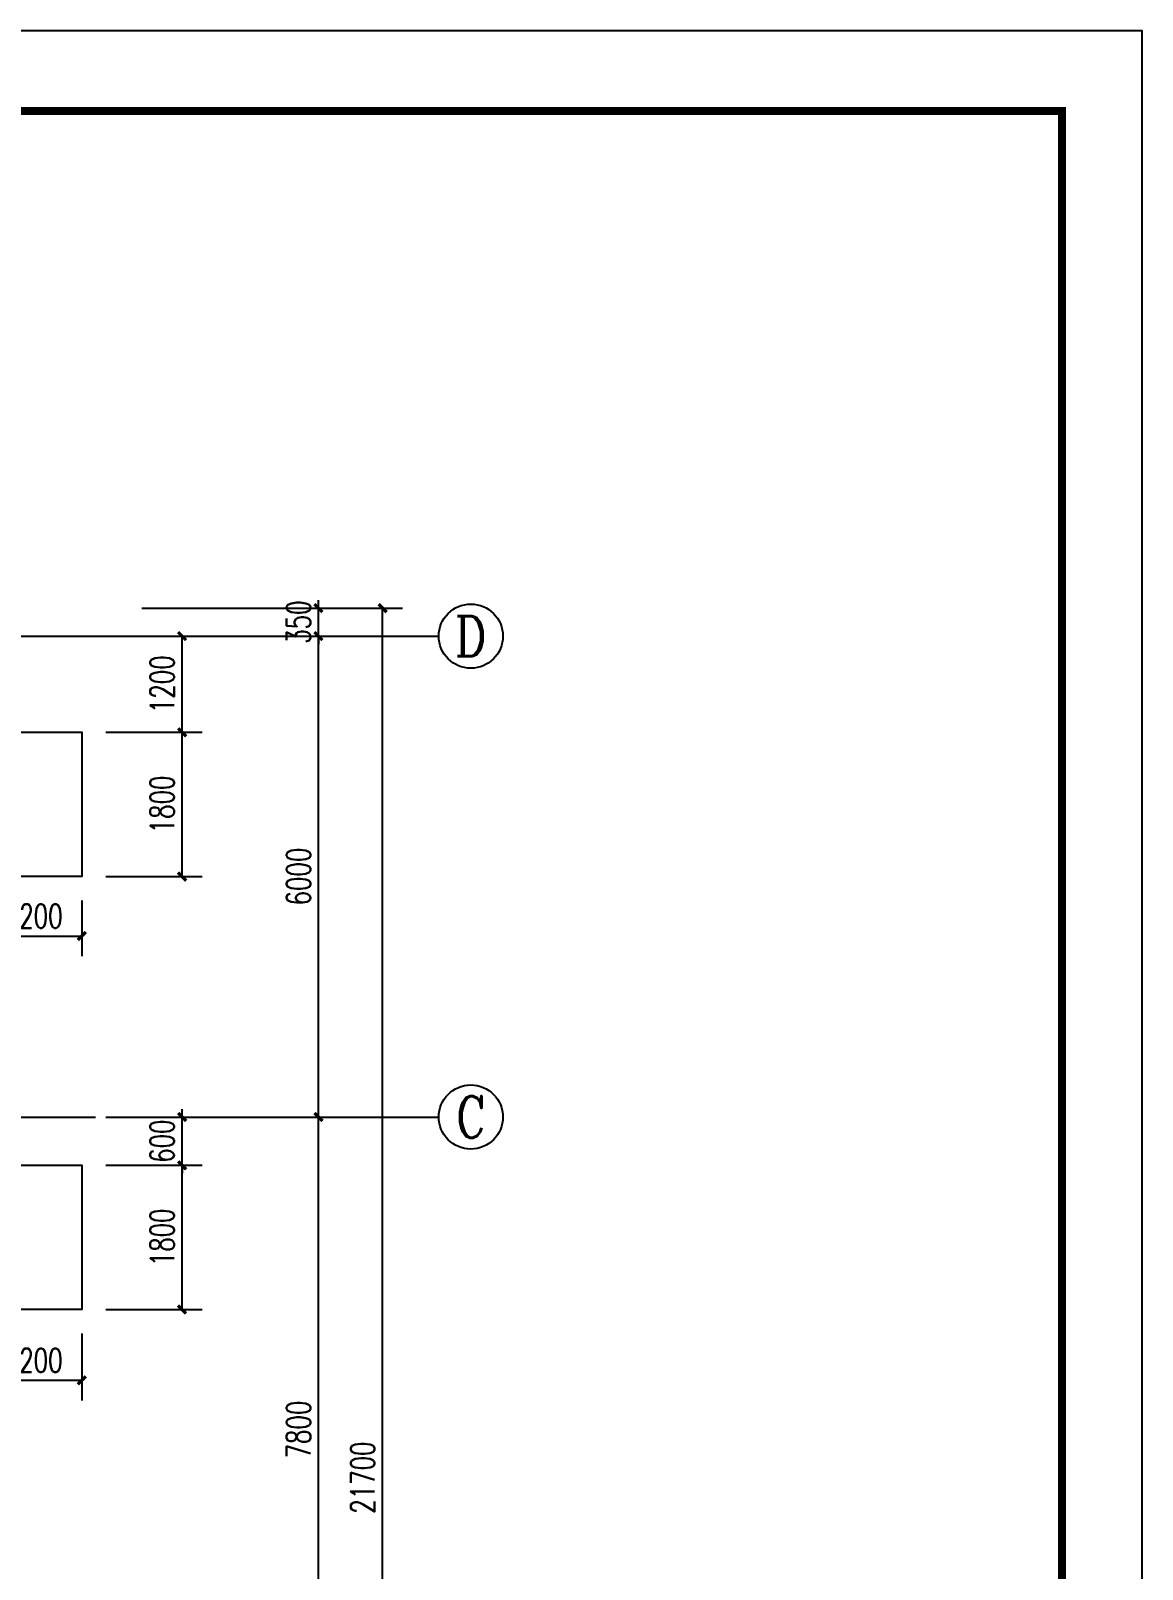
# Model space of a CAD drawing. Extents: x 63793 to 231107, y 20849 to 337643.
# Drawn here: x 205112 to 218971, y 318447 to 337643 of the extents above; entities that cross this region are included whole.
import ezdxf
from ezdxf.enums import TextEntityAlignment as Align

# ---------------------------------------------------------------- set-up
doc = ezdxf.new("R2010")
doc.units = 0
doc.header["$LTSCALE"] = 1000
doc.header["$MEASUREMENT"] = 0
doc.linetypes.add('DOTE', pattern=[2.42, 2, -0.2, 0.02, -0.2])
for name, color, linetype in [('AXIS', 3, 'Continuous'), ('AXIS_TEXT', 7, 'Continuous'), ('DOTE', 1, 'DOTE'), ('PUB_DIM', 3, 'Continuous'), ('PUB_TITLE', 4, 'Continuous')]:
    doc.layers.add(name, color=color, linetype=linetype)
doc.styles.add('_TCH_AXIS', font='COMPLEX', dxfattribs={"bigfont": 'GBCBIG'})
doc.styles.add('_TCH_DIM_T3', font='SIMPLEX', dxfattribs={"width": 0.705882, "bigfont": 'GBCBIG'})
doc.styles.add('COMPLEX', font='COMPLEX')
doc.dimstyles.new('_TCH_ARCH&&100', dxfattribs={"dimtxt": 297.5, "dimasz": 100, "dimexe": 250, "dimexo": 300, "dimgap": 100, "dimtad": 1, "dimdec": 0, "dimzin": 0, "dimdsep": 46, "dimtxsty": '_TCH_DIM_T3', "dimblk": 'ARCHTICK', "dimcen": 0.09, "dimclrt": 7, "dimazin": 2, "dimtfac": 1, "dimtdec": 0, "dimtix": 1, "dimtmove": 2, "dimatfit": 3, "dimfxl": 0, "dimtolj": 1, "dimtzin": 0, "dimarcsym": 0})

# ---------------------------------------------------------------- blocks, each defined once
blk = doc.blocks.new('_ArchTick')
at = {"color": 0, "linetype": 'ByBlock', "const_width": 0.4}
blk.add_lwpolyline([(-0.5, -0.5), (0.5, 0.5)], dxfattribs=at)
blk = doc.blocks.new('*D1594')
at = {"layer": 'Defpoints', "color": 0, "transparency": 16777216}
for p in [(205749, 323487), (206999, 323487), (205749, 321687)]:
    blk.add_point(p, dxfattribs=at)
at = {"layer": 'PUB_DIM', "color": 0, "lineweight": -2, "transparency": 16777216}
for p, q in [((206049, 323487), (207249, 323487)), ((206999, 321687), (206999, 323487)), ((206049, 321687), (207249, 321687))]:
    blk.add_line(p, q, dxfattribs=at)
at = {"layer": 'PUB_DIM', "color": 0, "lineweight": -2, "transparency": 16777216, "xscale": 100, "yscale": 100, "zscale": 100}
for p, rotation in [((206999, 323487), 90), ((206999, 321687), 270)]:
    blk.add_blockref('_ArchTick', p, dxfattribs=dict(at, rotation=rotation))
at = {"layer": 'PUB_DIM', "color": 7, "transparency": 16777216, "insert": (206750, 322587), "char_height": 297.5, "attachment_point": 5, "rotation": 90, "style": '_TCH_DIM_T3'}
blk.add_mtext('\\A1;1800', dxfattribs=at)
blk = doc.blocks.new('*D1595')
at = {"layer": 'Defpoints', "color": 0, "transparency": 16777216}
for p in [(205749, 324089), (206999, 324089), (205749, 323487)]:
    blk.add_point(p, dxfattribs=at)
at = {"layer": 'PUB_DIM', "color": 0, "lineweight": -2, "transparency": 16777216}
for p, q in [((206049, 324089), (207249, 324089)), ((206999, 324089), (206999, 324189)), ((206999, 323487), (206999, 324089)), ((206049, 323487), (207249, 323487)), ((206999, 323487), (206999, 323387))]:
    blk.add_line(p, q, dxfattribs=at)
at = {"layer": 'PUB_DIM', "color": 0, "lineweight": -2, "transparency": 16777216, "xscale": 100, "yscale": 100, "zscale": 100}
for p, rotation in [((206999, 324089), 270), ((206999, 323487), 90)]:
    blk.add_blockref('_ArchTick', p, dxfattribs=dict(at, rotation=rotation))
at = {"layer": 'PUB_DIM', "color": 7, "transparency": 16777216, "insert": (206750, 323788), "char_height": 297.5, "attachment_point": 5, "rotation": 90, "style": '_TCH_DIM_T3'}
blk.add_mtext('\\A1;600', dxfattribs=at)
blk = doc.blocks.new('*D1596')
at = {"layer": 'Defpoints', "color": 0, "transparency": 16777216}
for p in [(204549, 321687), (205749, 321687), (205749, 320804)]:
    blk.add_point(p, dxfattribs=at)
at = {"layer": 'PUB_DIM', "color": 0, "lineweight": -2, "transparency": 16777216}
for p, q in [((204549, 321387), (204549, 320554)), ((205749, 321387), (205749, 320554)), ((204549, 320804), (205749, 320804))]:
    blk.add_line(p, q, dxfattribs=at)
at = {"layer": 'PUB_DIM', "color": 0, "lineweight": -2, "transparency": 16777216, "xscale": 100, "yscale": 100, "zscale": 100, "rotation": 180}
blk.add_blockref('_ArchTick', (204549, 320804), dxfattribs=at)
at = {"layer": 'PUB_DIM', "color": 0, "lineweight": -2, "transparency": 16777216, "xscale": 100, "yscale": 100, "zscale": 100}
blk.add_blockref('_ArchTick', (205749, 320804), dxfattribs=at)
at = {"layer": 'PUB_DIM', "color": 7, "transparency": 16777216, "insert": (205149, 321053), "char_height": 297.5, "attachment_point": 5, "style": '_TCH_DIM_T3'}
blk.add_mtext('\\A1;1200', dxfattribs=at)
blk = doc.blocks.new('*D1597')
at = {"layer": 'Defpoints', "color": 0, "transparency": 16777216}
for p in [(204549, 327089), (205749, 327089), (205749, 326347)]:
    blk.add_point(p, dxfattribs=at)
at = {"layer": 'PUB_DIM', "color": 0, "lineweight": -2, "transparency": 16777216}
for p, q in [((204549, 326789), (204549, 326097)), ((205749, 326789), (205749, 326097)), ((204549, 326347), (205749, 326347))]:
    blk.add_line(p, q, dxfattribs=at)
at = {"layer": 'PUB_DIM', "color": 0, "lineweight": -2, "transparency": 16777216, "xscale": 100, "yscale": 100, "zscale": 100, "rotation": 180}
blk.add_blockref('_ArchTick', (204549, 326347), dxfattribs=at)
at = {"layer": 'PUB_DIM', "color": 0, "lineweight": -2, "transparency": 16777216, "xscale": 100, "yscale": 100, "zscale": 100}
blk.add_blockref('_ArchTick', (205749, 326347), dxfattribs=at)
at = {"layer": 'PUB_DIM', "color": 7, "transparency": 16777216, "insert": (205149, 326596), "char_height": 297.5, "attachment_point": 5, "style": '_TCH_DIM_T3'}
blk.add_mtext('\\A1;1200', dxfattribs=at)
blk = doc.blocks.new('*D1598')
at = {"layer": 'Defpoints', "color": 0, "transparency": 16777216}
for p in [(205749, 328889), (206999, 328889), (205749, 327089)]:
    blk.add_point(p, dxfattribs=at)
at = {"layer": 'PUB_DIM', "color": 0, "lineweight": -2, "transparency": 16777216}
for p, q in [((206049, 328889), (207249, 328889)), ((206999, 327089), (206999, 328889)), ((206049, 327089), (207249, 327089))]:
    blk.add_line(p, q, dxfattribs=at)
at = {"layer": 'PUB_DIM', "color": 0, "lineweight": -2, "transparency": 16777216, "xscale": 100, "yscale": 100, "zscale": 100}
for p, rotation in [((206999, 328889), 90), ((206999, 327089), 270)]:
    blk.add_blockref('_ArchTick', p, dxfattribs=dict(at, rotation=rotation))
at = {"layer": 'PUB_DIM', "color": 7, "transparency": 16777216, "insert": (206750, 327989), "char_height": 297.5, "attachment_point": 5, "rotation": 90, "style": '_TCH_DIM_T3'}
blk.add_mtext('\\A1;1800', dxfattribs=at)
blk = doc.blocks.new('*D1599')
at = {"layer": 'Defpoints', "color": 0, "transparency": 16777216}
for p in [(205749, 330089), (206999, 330089), (205749, 328889)]:
    blk.add_point(p, dxfattribs=at)
at = {"layer": 'PUB_DIM', "color": 0, "lineweight": -2, "transparency": 16777216}
for p, q in [((206049, 330089), (207249, 330089)), ((206999, 328889), (206999, 330089)), ((206049, 328889), (207249, 328889))]:
    blk.add_line(p, q, dxfattribs=at)
at = {"layer": 'PUB_DIM', "color": 0, "lineweight": -2, "transparency": 16777216, "xscale": 100, "yscale": 100, "zscale": 100}
for p, rotation in [((206999, 330089), 90), ((206999, 328889), 270)]:
    blk.add_blockref('_ArchTick', p, dxfattribs=dict(at, rotation=rotation))
at = {"layer": 'PUB_DIM', "color": 7, "transparency": 16777216, "insert": (206750, 329489), "char_height": 297.5, "attachment_point": 5, "rotation": 90, "style": '_TCH_DIM_T3'}
blk.add_mtext('\\A1;1200', dxfattribs=at)
blk = doc.blocks.new('*D776')
at = {"layer": 'AXIS', "color": 0, "lineweight": -2, "transparency": 16777216}
for p, q in [((206499, 324089), (208949, 324089)), ((208699, 316289), (208699, 324089)), ((206499, 316289), (208949, 316289))]:
    blk.add_line(p, q, dxfattribs=at)
at = {"layer": 'Defpoints', "color": 0, "transparency": 16777216}
for p in [(206199, 324089), (208699, 324089), (206199, 316289)]:
    blk.add_point(p, dxfattribs=at)
at = {"layer": 'AXIS', "color": 0, "lineweight": -2, "transparency": 16777216, "xscale": 100, "yscale": 100, "zscale": 100}
for p, rotation in [((208699, 324089), 90), ((208699, 316289), 270)]:
    blk.add_blockref('_ArchTick', p, dxfattribs=dict(at, rotation=rotation))
at = {"layer": 'AXIS', "color": 7, "transparency": 16777216, "insert": (208451, 320189), "char_height": 297.5, "attachment_point": 5, "rotation": 90, "style": '_TCH_DIM_T3'}
blk.add_mtext('\\A1;7800', dxfattribs=at)
blk = doc.blocks.new('*D777')
at = {"layer": 'AXIS', "color": 0, "lineweight": -2, "transparency": 16777216}
for p, q in [((206499, 330089), (208949, 330089)), ((208699, 324089), (208699, 330089)), ((206499, 324089), (208949, 324089))]:
    blk.add_line(p, q, dxfattribs=at)
at = {"layer": 'Defpoints', "color": 0, "transparency": 16777216}
for p in [(206199, 330089), (208699, 330089), (206199, 324089)]:
    blk.add_point(p, dxfattribs=at)
at = {"layer": 'AXIS', "color": 0, "lineweight": -2, "transparency": 16777216, "xscale": 100, "yscale": 100, "zscale": 100}
for p, rotation in [((208699, 330089), 90), ((208699, 324089), 270)]:
    blk.add_blockref('_ArchTick', p, dxfattribs=dict(at, rotation=rotation))
at = {"layer": 'AXIS', "color": 7, "transparency": 16777216, "insert": (208451, 327089), "char_height": 297.5, "attachment_point": 5, "rotation": 90, "style": '_TCH_DIM_T3'}
blk.add_mtext('\\A1;6000', dxfattribs=at)
blk = doc.blocks.new('*D778')
at = {"layer": 'AXIS', "color": 0, "lineweight": -2, "transparency": 16777216}
for p, q in [((206499, 330439), (208949, 330439)), ((208699, 330439), (208699, 330539)), ((208699, 330089), (208699, 330439)), ((206499, 330089), (208949, 330089)), ((208699, 330089), (208699, 329989))]:
    blk.add_line(p, q, dxfattribs=at)
at = {"layer": 'Defpoints', "color": 0, "transparency": 16777216}
for p in [(206199, 330439), (208699, 330439), (206199, 330089)]:
    blk.add_point(p, dxfattribs=at)
at = {"layer": 'AXIS', "color": 0, "lineweight": -2, "transparency": 16777216, "xscale": 100, "yscale": 100, "zscale": 100}
for p, rotation in [((208699, 330439), 270), ((208699, 330089), 90)]:
    blk.add_blockref('_ArchTick', p, dxfattribs=dict(at, rotation=rotation))
at = {"layer": 'AXIS', "color": 7, "transparency": 16777216, "insert": (208451, 330264), "char_height": 297.5, "attachment_point": 5, "rotation": 90, "style": '_TCH_DIM_T3'}
blk.add_mtext('\\A1;350', dxfattribs=at)
blk = doc.blocks.new('*D779')
at = {"layer": 'AXIS', "color": 0, "lineweight": -2, "transparency": 16777216}
for p, q in [((206499, 330439), (209749, 330439)), ((209499, 308739), (209499, 330439)), ((206499, 308739), (209749, 308739))]:
    blk.add_line(p, q, dxfattribs=at)
at = {"layer": 'Defpoints', "color": 0, "transparency": 16777216}
for p in [(206199, 330439), (209499, 330439), (206199, 308739)]:
    blk.add_point(p, dxfattribs=at)
at = {"layer": 'AXIS', "color": 0, "lineweight": -2, "transparency": 16777216, "xscale": 100, "yscale": 100, "zscale": 100}
for p, rotation in [((209499, 330439), 90), ((209499, 308739), 270)]:
    blk.add_blockref('_ArchTick', p, dxfattribs=dict(at, rotation=rotation))
at = {"layer": 'AXIS', "color": 7, "transparency": 16777216, "insert": (209251, 319589), "char_height": 297.5, "attachment_point": 5, "rotation": 90, "style": '_TCH_DIM_T3'}
blk.add_mtext('\\A1;21700', dxfattribs=at)
blk = doc.blocks.new('_AXISO')
blk.add_circle((0, 0), 0.5)
at = {"layer": 'AXIS_TEXT', "style": 'COMPLEX', "width": 1.041667}
blk.add_attdef('A', text='', height=0.56, dxfattribs=at).set_placement((-0.25, -0.28), (0.25, -0.28), align=Align.FIT)

msp = doc.modelspace()

# ---------------------------------------------------------------- linework, layer by layer
for points in [[(204549.3, 328889.2), (205749.3, 328889.2), (205749.3, 327089.2), (204549.3, 327089.2)], [(204549.3, 323487.1), (205749.3, 323487.1), (205749.3, 321687.1), (204549.3, 321687.1)]]:
    msp.add_lwpolyline(points)
at = {"layer": 'AXIS'}
for p, q in [((206199.3, 330089.2), (210199.3, 330089.2)), ((206199.3, 324089.2), (210199.3, 324089.2))]:
    msp.add_line(p, q, dxfattribs=at)
at = {"layer": 'DOTE'}
for p, q in [((163124.3, 330089.2), (206199.3, 330089.2)), ((140999.3, 324089.2), (206199.3, 324089.2))]:
    msp.add_line(p, q, dxfattribs=at)
at = {"layer": 'PUB_TITLE'}
msp.add_lwpolyline([(129770.5, 295642.6), (218970.5, 295642.6), (218970.5, 337642.6), (129770.5, 337642.6)], close=True, dxfattribs=at)
at = {"layer": 'PUB_TITLE', "const_width": 100}
msp.add_lwpolyline([(132270.5, 296642.6), (217970.5, 296642.6), (217970.5, 336642.6), (132270.5, 336642.6)], close=True, dxfattribs=at)

# ---------------------------------------------------------------- block references
at = {"layer": 'AXIS'}
ref = msp.add_blockref('_AXISO', (210599.3, 330089.2), dxfattribs=dict(at, xscale=800, yscale=800, zscale=800))
ref.add_attrib('A', 'D', dxfattribs={"layer": 'AXIS_TEXT', "height": 497.4, "style": '_TCH_AXIS'}).set_placement((210397.9, 329840.5), (210800.6, 329840.5), align=Align.FIT)
ref = msp.add_blockref('_AXISO', (210599.3, 324089.2), dxfattribs=dict(at, xscale=800, yscale=800, zscale=800))
ref.add_attrib('A', 'C', dxfattribs={"layer": 'AXIS_TEXT', "height": 520.8, "style": '_TCH_AXIS'}).set_placement((210413.3, 323828.8), (210785.3, 323828.8), align=Align.FIT)

# ---------------------------------------------------------------- dimensions: what is measured, and where the dimension line sits
for p1, p2, distance, text, picture, middle in [((206199.3, 330089.2), (206199.3, 330439.2), -2500, '350', '*D778', (208450.5, 330264.2)), ((206199.3, 308739.2), (206199.3, 330439.2), -3300, '21700', '*D779', (209250.5, 319589.2)), ((206199.3, 324089.2), (206199.3, 330089.2), -2500, '6000', '*D777', (208450.5, 327089.2)), ((206199.3, 316289.2), (206199.3, 324089.2), -2500, '7800', '*D776', (208450.5, 320189.2))]:
    dim = msp.add_aligned_dim(p1=p1, p2=p2, distance=distance, text=text, dimstyle='_TCH_ARCH&&100', dxfattribs=at)
    dim.commit()
    dim.dimension.update_dxf_attribs({"geometry": picture, "text_midpoint": middle})
at = {"layer": 'PUB_DIM'}
for p1, p2, distance, text, picture, middle in [((205749.3, 328889.2), (205749.3, 330089.2), -1249.5, '1200', '*D1599', (206750, 329489.2)), ((205749.3, 327089.2), (205749.3, 328889.2), -1249.5, '1800', '*D1598', (206750, 327989.2)), ((204549.3, 327089.2), (205749.3, 327089.2), -741.9, '1200', '*D1597', (205149.3, 326596)), ((205749.3, 323487.1), (205749.3, 324089.2), -1249.5, '600', '*D1595', (206750, 323788.2)), ((205749.3, 321687.1), (205749.3, 323487.1), -1249.5, '1800', '*D1594', (206750, 322587.1)), ((204549.3, 321687.1), (205749.3, 321687.1), -883.4, '1200', '*D1596', (205149.3, 321052.5))]:
    dim = msp.add_aligned_dim(p1=p1, p2=p2, distance=distance, text=text, dimstyle='_TCH_ARCH&&100', dxfattribs=at)
    dim.commit()
    dim.dimension.update_dxf_attribs({"geometry": picture, "text_midpoint": middle})

doc.saveas('drawing.dxf')
